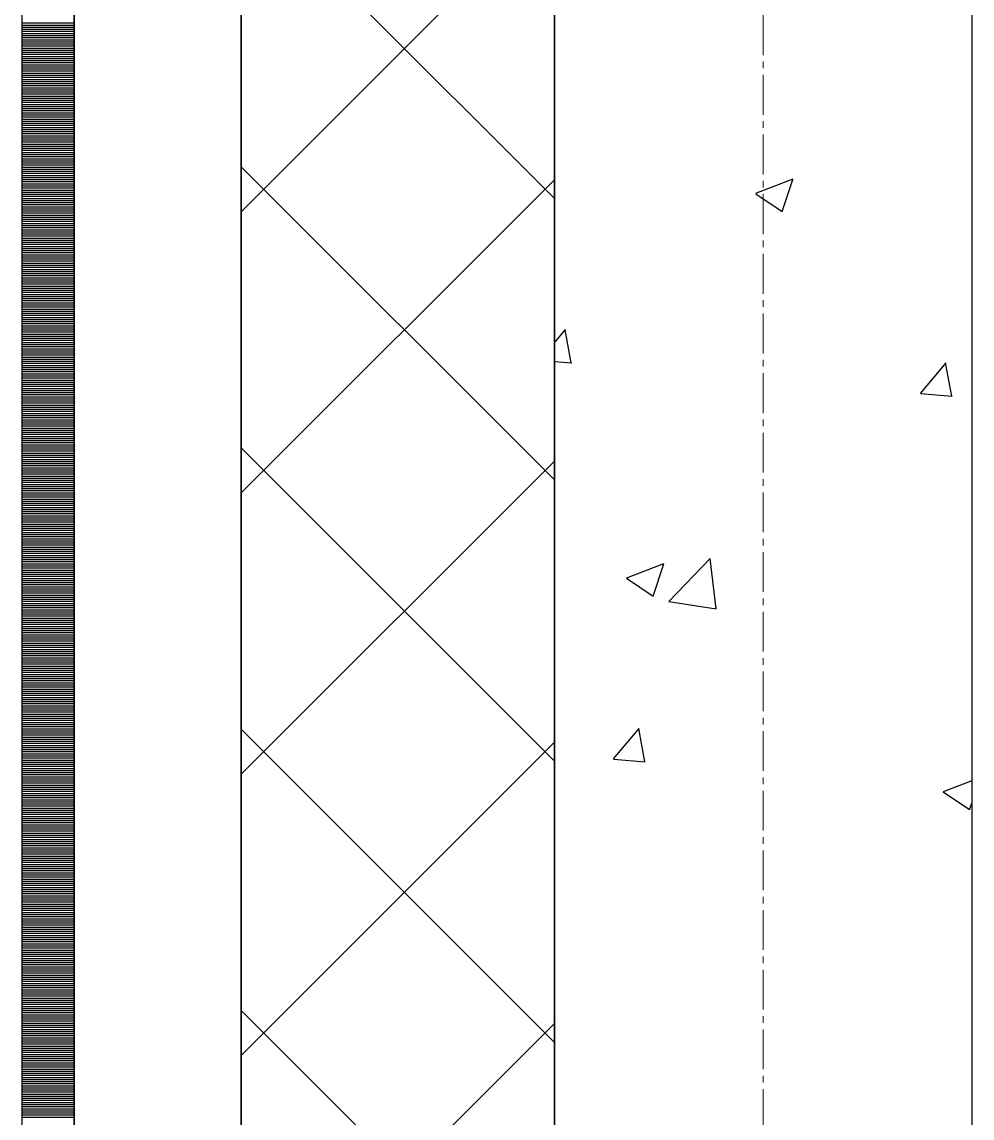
# Model space of a CAD drawing. Header units: millimetres. Extents: x -231292 to 573618, y -153144 to 564035.
# Drawn here: x 8548 to 9003, y 219164 to 219689 of the extents above; entities that cross this region are included whole.
import ezdxf

# ---------------------------------------------------------------- set-up
doc = ezdxf.new("R2010")
doc.units = ezdxf.units.MM
doc.linetypes.add('CENTER2', pattern=[28.575, 19.05, -3.175, 3.175, -3.175])
doc.layers.get('0').update_dxf_attribs({"color": 250})
for name, color, linetype, lineweight in [('АР_Стены ПЕНОблок', 250, 'Continuous', 20), ('АР_Тонкая', 250, 'Continuous', 5), ('АР_Утеплитель', 250, 'Continuous', 0), ('АР_Штриховка', 250, 'Continuous', 0), ('РД_Оси_100', 250, 'Continuous', 0)]:
    doc.layers.add(name, color=color, linetype=linetype, lineweight=lineweight)

# ---------------------------------------------------------------- blocks, each defined once
blk = doc.blocks.new('оси_рен')
at = {"layer": 'РД_Оси_100', "color": 251, "linetype": 'CENTER2', "true_color": 0x636466}
blk.add_line((1195652.916, 135558.25), (1195652.916, 223268.25), dxfattribs=at)

msp = doc.modelspace()

# ---------------------------------------------------------------- linework, layer by layer
at = {"layer": 'АР_Стены ПЕНОблок', "color": 18, "linetype": 'Continuous', "lineweight": 25, "true_color": 0x000000}
for p, q in [((8803.243, 263866.253), (8803.243, 187666.253)), ((9003.243, 187666.253), (9003.243, 263866.253))]:
    msp.add_line(p, q, dxfattribs=at)
at = {"layer": 'АР_Тонкая', "color": 18, "linetype": 'Continuous', "lineweight": 25, "true_color": 0x000000}
for p, q in [((8548.243, 263866.253), (8548.243, 187666.253)), ((8573.243, 263866.253), (8573.243, 187666.253)), ((8573.243, 187666.253), (8573.243, 263866.253)), ((8653.243, 187666.253), (8653.243, 263866.253))]:
    msp.add_line(p, q, dxfattribs=at)
at = {"layer": 'АР_Утеплитель', "color": 18, "linetype": 'Continuous', "lineweight": 25, "true_color": 0x000000}
for p, q in [((8653.243, 263866.253), (8653.243, 187666.253)), ((8803.243, 187666.253), (8803.243, 263866.253))]:
    msp.add_line(p, q, dxfattribs=at)
at = {"layer": 'АР_Штриховка', "color": 18, "linetype": 'Continuous', "lineweight": 25, "true_color": 0x000000}
for p, q in [((8803.243, 219603.875), (8653.243, 219753.875)), ((8653.243, 219597.588), (8803.243, 219747.588)), ((8548.243, 219688.002), (8573.243, 219688.002)), ((8548.243, 219687.002), (8573.243, 219687.002)), ((8548.243, 219686.002), (8573.243, 219686.002)), ((8548.243, 219685.002), (8573.243, 219685.002)), ((8548.243, 219684.002), (8573.243, 219684.002)), ((8548.243, 219683.002), (8573.243, 219683.002)), ((8548.243, 219682.002), (8573.243, 219682.002)), ((8548.243, 219681.002), (8573.243, 219681.002)), ((8548.243, 219680.002), (8573.243, 219680.002)), ((8548.243, 219679.002), (8573.243, 219679.002)), ((8548.243, 219678.002), (8573.243, 219678.002)), ((8548.243, 219677.002), (8573.243, 219677.002)), ((8548.243, 219676.002), (8573.243, 219676.002)), ((8548.243, 219675.002), (8573.243, 219675.002)), ((8548.243, 219674.002), (8573.243, 219674.002)), ((8548.243, 219673.002), (8573.243, 219673.002)), ((8548.243, 219672.002), (8573.243, 219672.002)), ((8548.243, 219671.002), (8573.243, 219671.002)), ((8548.243, 219670.002), (8573.243, 219670.002)), ((8548.243, 219669.002), (8573.243, 219669.002)), ((8548.243, 219668.002), (8573.243, 219668.002)), ((8548.243, 219667.002), (8573.243, 219667.002)), ((8548.243, 219666.002), (8573.243, 219666.002)), ((8548.243, 219665.002), (8573.243, 219665.002)), ((8548.243, 219664.002), (8573.243, 219664.002)), ((8548.243, 219663.002), (8573.243, 219663.002)), ((8548.243, 219662.002), (8573.243, 219662.002)), ((8548.243, 219661.002), (8573.243, 219661.002)), ((8548.243, 219660.002), (8573.243, 219660.002)), ((8548.243, 219659.002), (8573.243, 219659.002)), ((8548.243, 219658.002), (8573.243, 219658.002)), ((8548.243, 219657.002), (8573.243, 219657.002)), ((8548.243, 219656.002), (8573.243, 219656.002)), ((8548.243, 219655.002), (8573.243, 219655.002)), ((8548.243, 219654.002), (8573.243, 219654.002)), ((8548.243, 219653.002), (8573.243, 219653.002)), ((8548.243, 219652.002), (8573.243, 219652.002)), ((8548.243, 219651.002), (8573.243, 219651.002)), ((8548.243, 219650.002), (8573.243, 219650.002)), ((8548.243, 219649.002), (8573.243, 219649.002)), ((8548.243, 219648.002), (8573.243, 219648.002)), ((8548.243, 219647.002), (8573.243, 219647.002)), ((8548.243, 219646.002), (8573.243, 219646.002)), ((8548.243, 219645.002), (8573.243, 219645.002)), ((8548.243, 219644.002), (8573.243, 219644.002)), ((8548.243, 219643.002), (8573.243, 219643.002)), ((8548.243, 219642.002), (8573.243, 219642.002)), ((8548.243, 219641.002), (8573.243, 219641.002)), ((8548.243, 219640.002), (8573.243, 219640.002)), ((8548.243, 219639.002), (8573.243, 219639.002)), ((8548.243, 219638.002), (8573.243, 219638.002)), ((8548.243, 219637.002), (8573.243, 219637.002)), ((8548.243, 219636.002), (8573.243, 219636.002)), ((8548.243, 219635.002), (8573.243, 219635.002)), ((8548.243, 219634.002), (8573.243, 219634.002)), ((8548.243, 219633.002), (8573.243, 219633.002)), ((8548.243, 219632.002), (8573.243, 219632.002)), ((8548.243, 219631.002), (8573.243, 219631.002)), ((8548.243, 219630.002), (8573.243, 219630.002)), ((8548.243, 219629.002), (8573.243, 219629.002)), ((8548.243, 219628.002), (8573.243, 219628.002)), ((8548.243, 219627.002), (8573.243, 219627.002)), ((8548.243, 219626.002), (8573.243, 219626.002)), ((8548.243, 219625.002), (8573.243, 219625.002)), ((8548.243, 219624.002), (8573.243, 219624.002)), ((8548.243, 219623.002), (8573.243, 219623.002)), ((8548.243, 219622.002), (8573.243, 219622.002)), ((8548.243, 219621.002), (8573.243, 219621.002)), ((8548.243, 219620.002), (8573.243, 219620.002)), ((8548.243, 219619.002), (8573.243, 219619.002)), ((8548.243, 219618.002), (8573.243, 219618.002)), ((8803.243, 219469.171), (8653.243, 219619.171)), ((8548.243, 219617.002), (8573.243, 219617.002)), ((8548.243, 219616.002), (8573.243, 219616.002)), ((8548.243, 219615.002), (8573.243, 219615.002)), ((8548.243, 219614.002), (8573.243, 219614.002)), ((8548.243, 219613.002), (8573.243, 219613.002)), ((8653.243, 219462.884), (8803.243, 219612.884)), ((8899.724, 219606.444), (8917.509, 219613.271)), ((8912.277, 219597.722), (8917.428, 219613.071)), ((8548.243, 219612.002), (8573.243, 219612.002)), ((8548.243, 219611.002), (8573.243, 219611.002)), ((8548.243, 219610.002), (8573.243, 219610.002)), ((8548.243, 219609.002), (8573.243, 219609.002)), ((8548.243, 219608.002), (8573.243, 219608.002)), ((8548.243, 219607.002), (8573.243, 219607.002)), ((8548.243, 219606.002), (8573.243, 219606.002)), ((8548.243, 219605.002), (8573.243, 219605.002)), ((8548.243, 219604.002), (8573.243, 219604.002)), ((8548.243, 219603.002), (8573.243, 219603.002)), ((8899.635, 219606.246), (8912.269, 219597.724)), ((8548.243, 219602.002), (8573.243, 219602.002)), ((8548.243, 219601.002), (8573.243, 219601.002)), ((8548.243, 219600.002), (8573.243, 219600.002)), ((8548.243, 219599.002), (8573.243, 219599.002)), ((8548.243, 219598.002), (8573.243, 219598.002)), ((8548.243, 219597.002), (8573.243, 219597.002)), ((8548.243, 219596.002), (8573.243, 219596.002)), ((8548.243, 219595.002), (8573.243, 219595.002)), ((8548.243, 219594.002), (8573.243, 219594.002)), ((8548.243, 219593.002), (8573.243, 219593.002)), ((8548.243, 219592.002), (8573.243, 219592.002)), ((8548.243, 219591.002), (8573.243, 219591.002)), ((8548.243, 219590.002), (8573.243, 219590.002)), ((8548.243, 219589.002), (8573.243, 219589.002)), ((8548.243, 219588.002), (8573.243, 219588.002)), ((8548.243, 219587.002), (8573.243, 219587.002)), ((8548.243, 219586.002), (8573.243, 219586.002)), ((8548.243, 219585.002), (8573.243, 219585.002)), ((8548.243, 219584.002), (8573.243, 219584.002)), ((8548.243, 219583.002), (8573.243, 219583.002)), ((8548.243, 219582.002), (8573.243, 219582.002)), ((8548.243, 219581.002), (8573.243, 219581.002)), ((8548.243, 219580.002), (8573.243, 219580.002)), ((8548.243, 219579.002), (8573.243, 219579.002)), ((8548.243, 219578.002), (8573.243, 219578.002)), ((8548.243, 219577.002), (8573.243, 219577.002)), ((8548.243, 219576.002), (8573.243, 219576.002)), ((8548.243, 219575.002), (8573.243, 219575.002)), ((8548.243, 219574.002), (8573.243, 219574.002)), ((8548.243, 219573.002), (8573.243, 219573.002)), ((8548.243, 219572.002), (8573.243, 219572.002)), ((8548.243, 219571.002), (8573.243, 219571.002)), ((8548.243, 219570.002), (8573.243, 219570.002)), ((8548.243, 219569.002), (8573.243, 219569.002)), ((8548.243, 219568.002), (8573.243, 219568.002)), ((8548.243, 219567.002), (8573.243, 219567.002)), ((8548.243, 219566.002), (8573.243, 219566.002)), ((8548.243, 219565.002), (8573.243, 219565.002)), ((8548.243, 219564.002), (8573.243, 219564.002)), ((8548.243, 219563.002), (8573.243, 219563.002)), ((8548.243, 219562.002), (8573.243, 219562.002)), ((8548.243, 219561.002), (8573.243, 219561.002)), ((8548.243, 219560.002), (8573.243, 219560.002)), ((8548.243, 219559.002), (8573.243, 219559.002)), ((8548.243, 219558.002), (8573.243, 219558.002)), ((8548.243, 219557.002), (8573.243, 219557.002)), ((8548.243, 219556.002), (8573.243, 219556.002)), ((8548.243, 219555.002), (8573.243, 219555.002)), ((8548.243, 219554.002), (8573.243, 219554.002)), ((8548.243, 219553.002), (8573.243, 219553.002)), ((8548.243, 219552.002), (8573.243, 219552.002)), ((8548.243, 219551.002), (8573.243, 219551.002)), ((8548.243, 219550.002), (8573.243, 219550.002)), ((8548.243, 219549.002), (8573.243, 219549.002)), ((8548.243, 219548.002), (8573.243, 219548.002)), ((8548.243, 219547.002), (8573.243, 219547.002)), ((8548.243, 219546.002), (8573.243, 219546.002)), ((8548.243, 219545.002), (8573.243, 219545.002)), ((8548.243, 219544.002), (8573.243, 219544.002)), ((8548.243, 219543.002), (8573.243, 219543.002)), ((8548.243, 219542.002), (8573.243, 219542.002)), ((8548.243, 219541.002), (8573.243, 219541.002)), ((8548.243, 219540.002), (8573.243, 219540.002)), ((8803.243, 219534.78), (8808.577, 219541.137)), ((8811.337, 219525.173), (8808.4, 219541.094)), ((8548.243, 219539.002), (8573.243, 219539.002)), ((8548.243, 219538.002), (8573.243, 219538.002)), ((8548.243, 219537.002), (8573.243, 219537.002)), ((8548.243, 219536.002), (8573.243, 219536.002)), ((8548.243, 219535.002), (8573.243, 219535.002)), ((8548.243, 219534.002), (8573.243, 219534.002)), ((8548.243, 219533.002), (8573.243, 219533.002)), ((8548.243, 219532.002), (8573.243, 219532.002)), ((8548.243, 219531.002), (8573.243, 219531.002)), ((8548.243, 219530.002), (8573.243, 219530.002)), ((8548.243, 219529.002), (8573.243, 219529.002)), ((8548.243, 219528.002), (8573.243, 219528.002)), ((8548.243, 219527.002), (8573.243, 219527.002)), ((8548.243, 219526.002), (8573.243, 219526.002)), ((8548.243, 219525.002), (8573.243, 219525.002)), ((8548.243, 219524.002), (8573.243, 219524.002)), ((8803.243, 219525.929), (8811.513, 219525.206)), ((8978.517, 219510.605), (8990.762, 219525.198)), ((8993.521, 219509.234), (8990.584, 219525.155)), ((8548.243, 219523.002), (8573.243, 219523.002)), ((8548.243, 219522.002), (8573.243, 219522.002)), ((8548.243, 219521.002), (8573.243, 219521.002)), ((8548.243, 219520.002), (8573.243, 219520.002)), ((8548.243, 219519.002), (8573.243, 219519.002)), ((8548.243, 219518.002), (8573.243, 219518.002)), ((8548.243, 219517.002), (8573.243, 219517.002)), ((8548.243, 219516.002), (8573.243, 219516.002)), ((8548.243, 219515.002), (8573.243, 219515.002)), ((8548.243, 219514.002), (8573.243, 219514.002)), ((8548.243, 219513.002), (8573.243, 219513.002)), ((8548.243, 219512.002), (8573.243, 219512.002)), ((8548.243, 219511.002), (8573.243, 219511.002)), ((8548.243, 219510.002), (8573.243, 219510.002)), ((8548.243, 219509.002), (8573.243, 219509.002)), ((8548.243, 219508.002), (8573.243, 219508.002)), ((8978.516, 219510.595), (8993.698, 219509.267)), ((8548.243, 219507.002), (8573.243, 219507.002)), ((8548.243, 219506.002), (8573.243, 219506.002)), ((8548.243, 219505.002), (8573.243, 219505.002)), ((8548.243, 219504.002), (8573.243, 219504.002)), ((8548.243, 219503.002), (8573.243, 219503.002)), ((8548.243, 219502.002), (8573.243, 219502.002)), ((8548.243, 219501.002), (8573.243, 219501.002)), ((8548.243, 219500.002), (8573.243, 219500.002)), ((8548.243, 219499.002), (8573.243, 219499.002)), ((8548.243, 219498.002), (8573.243, 219498.002)), ((8548.243, 219497.002), (8573.243, 219497.002)), ((8548.243, 219496.002), (8573.243, 219496.002)), ((8548.243, 219495.002), (8573.243, 219495.002)), ((8548.243, 219494.002), (8573.243, 219494.002)), ((8548.243, 219493.002), (8573.243, 219493.002)), ((8548.243, 219492.002), (8573.243, 219492.002)), ((8548.243, 219491.002), (8573.243, 219491.002)), ((8548.243, 219490.002), (8573.243, 219490.002)), ((8548.243, 219489.002), (8573.243, 219489.002)), ((8548.243, 219488.002), (8573.243, 219488.002)), ((8548.243, 219487.002), (8573.243, 219487.002)), ((8548.243, 219486.002), (8573.243, 219486.002)), ((8548.243, 219485.002), (8573.243, 219485.002)), ((8548.243, 219484.002), (8573.243, 219484.002)), ((8548.243, 219483.002), (8573.243, 219483.002)), ((8548.243, 219482.002), (8573.243, 219482.002)), ((8803.243, 219334.467), (8653.243, 219484.467)), ((8548.243, 219481.002), (8573.243, 219481.002)), ((8548.243, 219480.002), (8573.243, 219480.002)), ((8548.243, 219479.002), (8573.243, 219479.002)), ((8548.243, 219478.002), (8573.243, 219478.002)), ((8548.243, 219477.002), (8573.243, 219477.002)), ((8653.243, 219328.18), (8803.243, 219478.18)), ((8548.243, 219476.002), (8573.243, 219476.002)), ((8548.243, 219475.002), (8573.243, 219475.002)), ((8548.243, 219474.002), (8573.243, 219474.002)), ((8548.243, 219473.002), (8573.243, 219473.002)), ((8548.243, 219472.002), (8573.243, 219472.002)), ((8548.243, 219471.002), (8573.243, 219471.002)), ((8548.243, 219470.002), (8573.243, 219470.002)), ((8548.243, 219469.002), (8573.243, 219469.002)), ((8548.243, 219468.002), (8573.243, 219468.002)), ((8548.243, 219467.002), (8573.243, 219467.002)), ((8548.243, 219466.002), (8573.243, 219466.002)), ((8548.243, 219465.002), (8573.243, 219465.002)), ((8548.243, 219464.002), (8573.243, 219464.002)), ((8548.243, 219463.002), (8573.243, 219463.002)), ((8548.243, 219462.002), (8573.243, 219462.002)), ((8548.243, 219461.002), (8573.243, 219461.002)), ((8548.243, 219460.002), (8573.243, 219460.002)), ((8548.243, 219459.002), (8573.243, 219459.002)), ((8548.243, 219458.002), (8573.243, 219458.002)), ((8548.243, 219457.002), (8573.243, 219457.002)), ((8548.243, 219456.002), (8573.243, 219456.002)), ((8548.243, 219455.002), (8573.243, 219455.002)), ((8548.243, 219454.002), (8573.243, 219454.002)), ((8548.243, 219453.002), (8573.243, 219453.002)), ((8548.243, 219452.002), (8573.243, 219452.002)), ((8548.243, 219451.002), (8573.243, 219451.002)), ((8548.243, 219450.002), (8573.243, 219450.002)), ((8548.243, 219449.002), (8573.243, 219449.002)), ((8548.243, 219448.002), (8573.243, 219448.002)), ((8548.243, 219447.002), (8573.243, 219447.002)), ((8548.243, 219446.002), (8573.243, 219446.002)), ((8548.243, 219445.002), (8573.243, 219445.002)), ((8548.243, 219444.002), (8573.243, 219444.002)), ((8548.243, 219443.002), (8573.243, 219443.002)), ((8548.243, 219442.002), (8573.243, 219442.002)), ((8548.243, 219441.002), (8573.243, 219441.002)), ((8548.243, 219440.002), (8573.243, 219440.002)), ((8548.243, 219439.002), (8573.243, 219439.002)), ((8548.243, 219438.002), (8573.243, 219438.002)), ((8548.243, 219437.002), (8573.243, 219437.002)), ((8548.243, 219436.002), (8573.243, 219436.002)), ((8548.243, 219435.002), (8573.243, 219435.002)), ((8548.243, 219434.002), (8573.243, 219434.002)), ((8548.243, 219433.002), (8573.243, 219433.002)), ((8548.243, 219432.002), (8573.243, 219432.002)), ((8548.243, 219431.002), (8573.243, 219431.002)), ((8548.243, 219430.002), (8573.243, 219430.002)), ((8548.243, 219429.002), (8573.243, 219429.002)), ((8837.922, 219422.256), (8855.707, 219429.082)), ((8858.055, 219410.932), (8877.839, 219431.551)), ((8880.618, 219407.425), (8877.812, 219431.548)), ((8548.243, 219428.002), (8573.243, 219428.002)), ((8548.243, 219427.002), (8573.243, 219427.002)), ((8548.243, 219426.002), (8573.243, 219426.002)), ((8548.243, 219425.002), (8573.243, 219425.002)), ((8548.243, 219424.002), (8573.243, 219424.002)), ((8850.475, 219413.534), (8855.626, 219428.883)), ((8548.243, 219423.002), (8573.243, 219423.002)), ((8548.243, 219422.002), (8573.243, 219422.002)), ((8548.243, 219421.002), (8573.243, 219421.002)), ((8548.243, 219420.002), (8573.243, 219420.002)), ((8548.243, 219419.002), (8573.243, 219419.002)), ((8837.833, 219422.058), (8850.467, 219413.536)), ((8548.243, 219418.002), (8573.243, 219418.002)), ((8548.243, 219417.002), (8573.243, 219417.002)), ((8548.243, 219416.002), (8573.243, 219416.002)), ((8548.243, 219415.002), (8573.243, 219415.002)), ((8548.243, 219414.002), (8573.243, 219414.002)), ((8548.243, 219413.002), (8573.243, 219413.002)), ((8548.243, 219412.002), (8573.243, 219412.002)), ((8548.243, 219411.002), (8573.243, 219411.002)), ((8548.243, 219410.002), (8573.243, 219410.002)), ((8548.243, 219409.002), (8573.243, 219409.002)), ((8548.243, 219408.002), (8573.243, 219408.002)), ((8858.035, 219410.974), (8880.625, 219407.471)), ((8548.243, 219407.002), (8573.243, 219407.002)), ((8548.243, 219406.002), (8573.243, 219406.002)), ((8548.243, 219405.002), (8573.243, 219405.002)), ((8548.243, 219404.002), (8573.243, 219404.002)), ((8548.243, 219403.002), (8573.243, 219403.002)), ((8548.243, 219402.002), (8573.243, 219402.002)), ((8548.243, 219401.002), (8573.243, 219401.002)), ((8548.243, 219400.002), (8573.243, 219400.002)), ((8548.243, 219399.002), (8573.243, 219399.002)), ((8548.243, 219398.002), (8573.243, 219398.002)), ((8548.243, 219397.002), (8573.243, 219397.002)), ((8548.243, 219396.002), (8573.243, 219396.002)), ((8548.243, 219395.002), (8573.243, 219395.002)), ((8548.243, 219394.002), (8573.243, 219394.002)), ((8548.243, 219393.002), (8573.243, 219393.002)), ((8548.243, 219392.002), (8573.243, 219392.002)), ((8548.243, 219391.002), (8573.243, 219391.002)), ((8548.243, 219390.002), (8573.243, 219390.002)), ((8548.243, 219389.002), (8573.243, 219389.002)), ((8548.243, 219388.002), (8573.243, 219388.002)), ((8548.243, 219387.002), (8573.243, 219387.002)), ((8548.243, 219386.002), (8573.243, 219386.002)), ((8548.243, 219385.002), (8573.243, 219385.002)), ((8548.243, 219384.002), (8573.243, 219384.002)), ((8548.243, 219383.002), (8573.243, 219383.002)), ((8548.243, 219382.002), (8573.243, 219382.002)), ((8548.243, 219381.002), (8573.243, 219381.002)), ((8548.243, 219380.002), (8573.243, 219380.002)), ((8548.243, 219379.002), (8573.243, 219379.002)), ((8548.243, 219378.002), (8573.243, 219378.002)), ((8548.243, 219377.002), (8573.243, 219377.002)), ((8548.243, 219376.002), (8573.243, 219376.002)), ((8548.243, 219375.002), (8573.243, 219375.002)), ((8548.243, 219374.002), (8573.243, 219374.002)), ((8548.243, 219373.002), (8573.243, 219373.002)), ((8548.243, 219372.002), (8573.243, 219372.002)), ((8548.243, 219371.002), (8573.243, 219371.002)), ((8548.243, 219370.002), (8573.243, 219370.002)), ((8548.243, 219369.002), (8573.243, 219369.002)), ((8548.243, 219368.002), (8573.243, 219368.002)), ((8548.243, 219367.002), (8573.243, 219367.002)), ((8548.243, 219366.002), (8573.243, 219366.002)), ((8548.243, 219365.002), (8573.243, 219365.002)), ((8548.243, 219364.002), (8573.243, 219364.002)), ((8548.243, 219363.002), (8573.243, 219363.002)), ((8548.243, 219362.002), (8573.243, 219362.002)), ((8548.243, 219361.002), (8573.243, 219361.002)), ((8548.243, 219360.002), (8573.243, 219360.002)), ((8548.243, 219359.002), (8573.243, 219359.002)), ((8548.243, 219358.002), (8573.243, 219358.002)), ((8548.243, 219357.002), (8573.243, 219357.002)), ((8548.243, 219356.002), (8573.243, 219356.002)), ((8548.243, 219355.002), (8573.243, 219355.002)), ((8548.243, 219354.002), (8573.243, 219354.002)), ((8548.243, 219353.002), (8573.243, 219353.002)), ((8548.243, 219352.002), (8573.243, 219352.002)), ((8548.243, 219351.002), (8573.243, 219351.002)), ((8548.243, 219350.002), (8573.243, 219350.002)), ((8548.243, 219349.002), (8573.243, 219349.002)), ((8548.243, 219348.002), (8573.243, 219348.002)), ((8548.243, 219347.002), (8573.243, 219347.002)), ((8548.243, 219346.002), (8573.243, 219346.002)), ((8548.243, 219345.002), (8573.243, 219345.002)), ((8803.243, 219199.763), (8653.243, 219349.763)), ((8831.576, 219335.487), (8843.821, 219350.08)), ((8846.58, 219334.116), (8843.643, 219350.037)), ((8548.243, 219344.002), (8573.243, 219344.002)), ((8548.243, 219343.002), (8573.243, 219343.002)), ((8548.243, 219342.002), (8573.243, 219342.002)), ((8548.243, 219341.002), (8573.243, 219341.002)), ((8548.243, 219340.002), (8573.243, 219340.002)), ((8653.243, 219193.477), (8803.243, 219343.477)), ((8548.243, 219339.002), (8573.243, 219339.002)), ((8548.243, 219338.002), (8573.243, 219338.002)), ((8548.243, 219337.002), (8573.243, 219337.002)), ((8548.243, 219336.002), (8573.243, 219336.002)), ((8548.243, 219335.002), (8573.243, 219335.002)), ((8831.575, 219335.477), (8846.757, 219334.149)), ((8548.243, 219334.002), (8573.243, 219334.002)), ((8548.243, 219333.002), (8573.243, 219333.002)), ((8548.243, 219332.002), (8573.243, 219332.002)), ((8548.243, 219331.002), (8573.243, 219331.002)), ((8548.243, 219330.002), (8573.243, 219330.002)), ((8548.243, 219329.002), (8573.243, 219329.002)), ((8548.243, 219328.002), (8573.243, 219328.002)), ((8548.243, 219327.002), (8573.243, 219327.002)), ((8548.243, 219326.002), (8573.243, 219326.002)), ((8548.243, 219325.002), (8573.243, 219325.002)), ((8548.243, 219324.002), (8573.243, 219324.002)), ((8989.537, 219319.99), (9003.243, 219325.252)), ((8548.243, 219323.002), (8573.243, 219323.002)), ((8548.243, 219322.002), (8573.243, 219322.002)), ((8548.243, 219321.002), (8573.243, 219321.002)), ((8548.243, 219320.002), (8573.243, 219320.002)), ((8548.243, 219319.002), (8573.243, 219319.002)), ((8989.447, 219319.793), (9002.082, 219311.271)), ((8548.243, 219318.002), (8573.243, 219318.002)), ((8548.243, 219317.002), (8573.243, 219317.002)), ((8548.243, 219316.002), (8573.243, 219316.002)), ((8548.243, 219315.002), (8573.243, 219315.002)), ((8548.243, 219314.002), (8573.243, 219314.002)), ((9002.09, 219311.269), (9003.243, 219314.706)), ((8548.243, 219313.002), (8573.243, 219313.002)), ((8548.243, 219312.002), (8573.243, 219312.002)), ((8548.243, 219311.002), (8573.243, 219311.002)), ((8548.243, 219310.002), (8573.243, 219310.002)), ((8548.243, 219309.002), (8573.243, 219309.002)), ((8548.243, 219308.002), (8573.243, 219308.002)), ((8548.243, 219307.002), (8573.243, 219307.002)), ((8548.243, 219306.002), (8573.243, 219306.002)), ((8548.243, 219305.002), (8573.243, 219305.002)), ((8548.243, 219304.002), (8573.243, 219304.002)), ((8548.243, 219303.002), (8573.243, 219303.002)), ((8548.243, 219302.002), (8573.243, 219302.002)), ((8548.243, 219301.002), (8573.243, 219301.002)), ((8548.243, 219300.002), (8573.243, 219300.002)), ((8548.243, 219299.002), (8573.243, 219299.002)), ((8548.243, 219298.002), (8573.243, 219298.002)), ((8548.243, 219297.002), (8573.243, 219297.002)), ((8548.243, 219296.002), (8573.243, 219296.002)), ((8548.243, 219295.002), (8573.243, 219295.002)), ((8548.243, 219294.002), (8573.243, 219294.002)), ((8548.243, 219293.002), (8573.243, 219293.002)), ((8548.243, 219292.002), (8573.243, 219292.002)), ((8548.243, 219291.002), (8573.243, 219291.002)), ((8548.243, 219290.002), (8573.243, 219290.002)), ((8548.243, 219289.002), (8573.243, 219289.002)), ((8548.243, 219288.002), (8573.243, 219288.002)), ((8548.243, 219287.002), (8573.243, 219287.002)), ((8548.243, 219286.002), (8573.243, 219286.002)), ((8548.243, 219285.002), (8573.243, 219285.002)), ((8548.243, 219284.002), (8573.243, 219284.002)), ((8548.243, 219283.002), (8573.243, 219283.002)), ((8548.243, 219282.002), (8573.243, 219282.002)), ((8548.243, 219281.002), (8573.243, 219281.002)), ((8548.243, 219280.002), (8573.243, 219280.002)), ((8548.243, 219279.002), (8573.243, 219279.002)), ((8548.243, 219278.002), (8573.243, 219278.002)), ((8548.243, 219277.002), (8573.243, 219277.002)), ((8548.243, 219276.002), (8573.243, 219276.002)), ((8548.243, 219275.002), (8573.243, 219275.002)), ((8548.243, 219274.002), (8573.243, 219274.002)), ((8548.243, 219273.002), (8573.243, 219273.002)), ((8548.243, 219272.002), (8573.243, 219272.002)), ((8548.243, 219271.002), (8573.243, 219271.002)), ((8548.243, 219270.002), (8573.243, 219270.002)), ((8548.243, 219269.002), (8573.243, 219269.002)), ((8548.243, 219268.002), (8573.243, 219268.002)), ((8548.243, 219267.002), (8573.243, 219267.002)), ((8548.243, 219266.002), (8573.243, 219266.002)), ((8548.243, 219265.002), (8573.243, 219265.002)), ((8548.243, 219264.002), (8573.243, 219264.002)), ((8548.243, 219263.002), (8573.243, 219263.002)), ((8548.243, 219262.002), (8573.243, 219262.002)), ((8548.243, 219261.002), (8573.243, 219261.002)), ((8548.243, 219260.002), (8573.243, 219260.002)), ((8548.243, 219259.002), (8573.243, 219259.002)), ((8548.243, 219258.002), (8573.243, 219258.002)), ((8548.243, 219257.002), (8573.243, 219257.002)), ((8548.243, 219256.002), (8573.243, 219256.002)), ((8548.243, 219255.002), (8573.243, 219255.002)), ((8548.243, 219254.002), (8573.243, 219254.002)), ((8548.243, 219253.002), (8573.243, 219253.002)), ((8548.243, 219252.002), (8573.243, 219252.002)), ((8548.243, 219251.002), (8573.243, 219251.002)), ((8548.243, 219250.002), (8573.243, 219250.002)), ((8548.243, 219249.002), (8573.243, 219249.002)), ((8548.243, 219248.002), (8573.243, 219248.002)), ((8548.243, 219247.002), (8573.243, 219247.002)), ((8548.243, 219246.002), (8573.243, 219246.002)), ((8548.243, 219245.002), (8573.243, 219245.002)), ((8548.243, 219244.002), (8573.243, 219244.002)), ((8548.243, 219243.002), (8573.243, 219243.002)), ((8548.243, 219242.002), (8573.243, 219242.002)), ((8548.243, 219241.002), (8573.243, 219241.002)), ((8548.243, 219240.002), (8573.243, 219240.002)), ((8548.243, 219239.002), (8573.243, 219239.002)), ((8548.243, 219238.002), (8573.243, 219238.002)), ((8548.243, 219237.002), (8573.243, 219237.002)), ((8548.243, 219236.002), (8573.243, 219236.002)), ((8548.243, 219235.002), (8573.243, 219235.002)), ((8548.243, 219234.002), (8573.243, 219234.002)), ((8548.243, 219233.002), (8573.243, 219233.002)), ((8548.243, 219232.002), (8573.243, 219232.002)), ((8548.243, 219231.002), (8573.243, 219231.002)), ((8548.243, 219230.002), (8573.243, 219230.002)), ((8548.243, 219229.002), (8573.243, 219229.002)), ((8548.243, 219228.002), (8573.243, 219228.002)), ((8548.243, 219227.002), (8573.243, 219227.002)), ((8548.243, 219226.002), (8573.243, 219226.002)), ((8548.243, 219225.002), (8573.243, 219225.002)), ((8548.243, 219224.002), (8573.243, 219224.002)), ((8548.243, 219223.002), (8573.243, 219223.002)), ((8548.243, 219222.002), (8573.243, 219222.002)), ((8548.243, 219221.002), (8573.243, 219221.002)), ((8548.243, 219220.002), (8573.243, 219220.002)), ((8548.243, 219219.002), (8573.243, 219219.002)), ((8548.243, 219218.002), (8573.243, 219218.002)), ((8548.243, 219217.002), (8573.243, 219217.002)), ((8548.243, 219216.002), (8573.243, 219216.002)), ((8548.243, 219215.002), (8573.243, 219215.002)), ((8548.243, 219214.002), (8573.243, 219214.002)), ((8803.243, 219065.06), (8653.243, 219215.06)), ((8548.243, 219213.002), (8573.243, 219213.002)), ((8548.243, 219212.002), (8573.243, 219212.002)), ((8548.243, 219211.002), (8573.243, 219211.002)), ((8548.243, 219210.002), (8573.243, 219210.002)), ((8548.243, 219209.002), (8573.243, 219209.002)), ((8653.243, 219058.773), (8803.243, 219208.773)), ((8548.243, 219208.002), (8573.243, 219208.002)), ((8548.243, 219207.002), (8573.243, 219207.002)), ((8548.243, 219206.002), (8573.243, 219206.002)), ((8548.243, 219205.002), (8573.243, 219205.002)), ((8548.243, 219204.002), (8573.243, 219204.002)), ((8548.243, 219203.002), (8573.243, 219203.002)), ((8548.243, 219202.002), (8573.243, 219202.002)), ((8548.243, 219201.002), (8573.243, 219201.002)), ((8548.243, 219200.002), (8573.243, 219200.002)), ((8548.243, 219199.002), (8573.243, 219199.002)), ((8548.243, 219198.002), (8573.243, 219198.002)), ((8548.243, 219197.002), (8573.243, 219197.002)), ((8548.243, 219196.002), (8573.243, 219196.002)), ((8548.243, 219195.002), (8573.243, 219195.002)), ((8548.243, 219194.002), (8573.243, 219194.002)), ((8548.243, 219193.002), (8573.243, 219193.002)), ((8548.243, 219192.002), (8573.243, 219192.002)), ((8548.243, 219191.002), (8573.243, 219191.002)), ((8548.243, 219190.002), (8573.243, 219190.002)), ((8548.243, 219189.002), (8573.243, 219189.002)), ((8548.243, 219188.002), (8573.243, 219188.002)), ((8548.243, 219187.002), (8573.243, 219187.002)), ((8548.243, 219186.002), (8573.243, 219186.002)), ((8548.243, 219185.002), (8573.243, 219185.002)), ((8548.243, 219184.002), (8573.243, 219184.002)), ((8548.243, 219183.002), (8573.243, 219183.002)), ((8548.243, 219182.002), (8573.243, 219182.002)), ((8548.243, 219181.002), (8573.243, 219181.002)), ((8548.243, 219180.002), (8573.243, 219180.002)), ((8548.243, 219179.002), (8573.243, 219179.002)), ((8548.243, 219178.002), (8573.243, 219178.002)), ((8548.243, 219177.002), (8573.243, 219177.002)), ((8548.243, 219176.002), (8573.243, 219176.002)), ((8548.243, 219175.002), (8573.243, 219175.002)), ((8548.243, 219174.002), (8573.243, 219174.002)), ((8548.243, 219173.002), (8573.243, 219173.002)), ((8548.243, 219172.002), (8573.243, 219172.002)), ((8548.243, 219171.002), (8573.243, 219171.002)), ((8548.243, 219170.002), (8573.243, 219170.002)), ((8548.243, 219169.002), (8573.243, 219169.002)), ((8548.243, 219168.002), (8573.243, 219168.002)), ((8548.243, 219167.002), (8573.243, 219167.002)), ((8548.243, 219166.002), (8573.243, 219166.002)), ((8548.243, 219165.002), (8573.243, 219165.002)), ((8548.243, 219164.002), (8573.243, 219164.002))]:
    msp.add_line(p, q, dxfattribs=at)

# ---------------------------------------------------------------- block references
at = {"rotation": 359.999868838025}
msp.add_blockref('оси_рен', (-1186750.035, 50655.808), dxfattribs=at)

doc.saveas('drawing.dxf')
